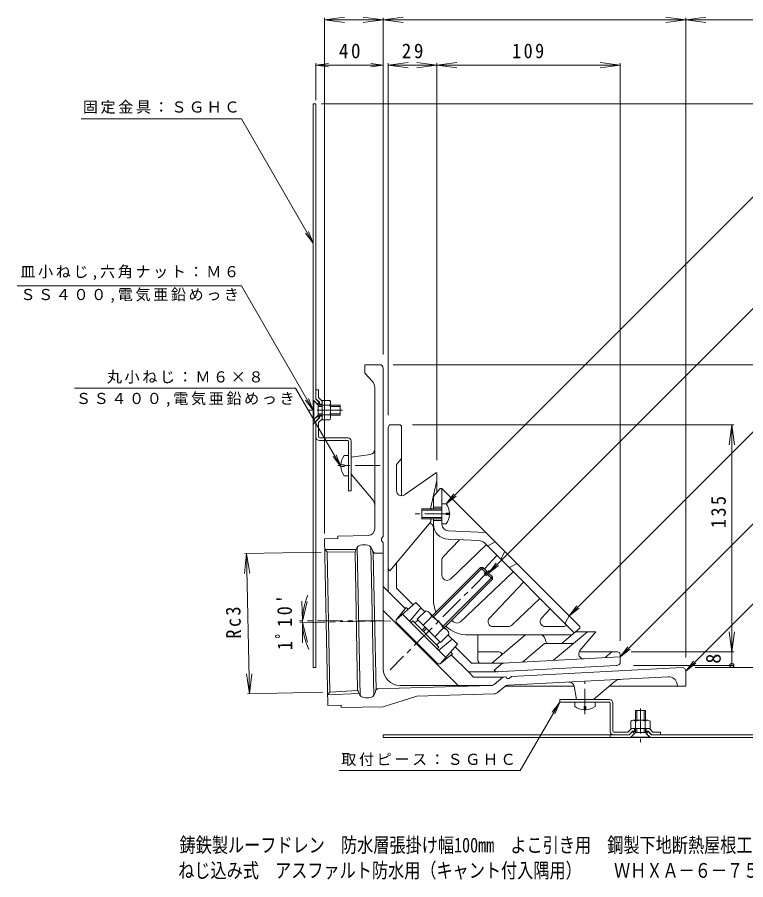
# Model space of a CAD drawing. Units: millimetres, scale not verified. Extents: x -356 to 316, y -412 to 404.
# Drawn here: x -356 to 77, y -412 to 101 of the extents above; entities that cross this region are included whole.
import ezdxf
from ezdxf.enums import TextEntityAlignment as Align

# ---------------------------------------------------------------- set-up
doc = ezdxf.new("R2010")
doc.units = ezdxf.units.MM
doc.header["$LTSCALE"] = 3
doc.header["$PDMODE"] = 32
doc.header["$PDSIZE"] = 2.4
doc.linetypes.add('CHAIN1', pattern=[8, 5, -1, 1, -1])
for name, color, linetype, lineweight in [('0-0_通り芯', 4, 'Continuous', 9), ('0-1_躯体', 6, 'Continuous', 9), ('0-2_仕上', 3, 'Continuous', 9), ('0-4_その他', 7, 'Continuous', 9), ('0-5_寸法', 7, 'Continuous', 9), ('0-8', 2, 'Continuous', 9), ('0-A', 2, 'Continuous', 9)]:
    doc.layers.add(name, color=color, linetype=linetype, lineweight=lineweight)
doc.layers.add('F-4_F-4ﾚｲﾔ', color=2, linetype='Continuous')
doc.styles.add('ＭＳ ゴシック', font='')
doc.styles.get('ＭＳ ゴシック').set_extended_font_data('MS Gothic')

msp = doc.modelspace()

# ---------------------------------------------------------------- linework, layer by layer
at = {"layer": '0-0_通り芯'}
for p, q in [((-149.225, -106.006), (-149.225, -111.006)), ((-140.225, -106.006), (-149.225, -106.006)), ((-144.568, -116), (-149.225, -111.006)), ((-138.225, -108.006), (-138.225, -207.701)), ((-143.225, -119.41), (-143.225, -203.475)), ((-145.801, -159.374), (-157.225, -161.006)), ((-144.395, -186.297), (-157.225, -171.006)), ((-165.196, -209.342), (-173.194, -209.505)), ((-173.194, -209.505), (-171.179, -308.485)), ((-147.143, -207.474), (-165.227, -207.843)), ((-165.227, -207.843), (-165.196, -209.342)), ((-139.225, -209.256), (-138.225, -208.065)), ((-151.869, -302.716), (-153.666, -214.483)), ((-148.694, -213.007), (-150.678, -213.048)), ((-143.871, -302.558), (-145.668, -214.299)), ((-138.225, -212.171), (-138.225, -286.659)), ((-173.066, -215.802), (-154.456, -215.873)), ((-171.557, -217.286), (-154.884, -217.35)), ((-154.884, -217.35), (-153.425, -299.611)), ((-154.685, -216.865), (-154.464, -216.026)), ((-144.092, -218.053), (-144.797, -215.808)), ((-144.092, -218.053), (-138.225, -218.053)), ((-144.092, -218.053), (-142.429, -299.324)), ((-138.225, -237.923), (-135.304, -240.844)), ((-138.287, -252.003), (-93.694, -296.596)), ((-62.007, -291.393), (39.67, -286.064)), ((-87.574, -288.574), (-84.49, -291.659)), ((-67.077, -291.659), (-84.49, -291.659)), ((-67.077, -291.659), (-72.236, -295.988)), ((-67.077, -291.659), (-65.329, -291.567)), ((31.349, -291.507), (-64.142, -296.512)), ((-63.28, -292.461), (-62.007, -291.393)), ((41.775, -288.062), (41.775, -297.006)), ((-74.079, -296.688), (-142.442, -298.648)), ((-128.225, -296.658), (-73.036, -296.658)), ((-70.355, -300.936), (-65.914, -297.209)), ((-65.672, -297.006), (-24.744, -297.006)), ((-63.28, -292.461), (-64.278, -292.513)), ((-24.736, -297.046), (-23.225, -305.006)), ((-0.316, -294.175), (-13.225, -305.006)), ((-3.69, -297.006), (41.775, -297.006)), ((36.537, -295.641), (36.775, -297.006)), ((-152.862, -301.366), (-171.307, -302.189)), ((-169.86, -300.631), (-153.425, -299.611)), ((-152.984, -300.377), (-152.729, -301.206)), ((-142.442, -298.648), (-143.07, -301.015)), ((-72.197, -301.637), (-118.225, -302.956)), ((-146.855, -303.988), (-148.825, -304.029)), ((-138.225, -309.314), (-118.225, -302.956)), ((-163.18, -308.322), (-171.179, -308.485))]:
    msp.add_line(p, q, dxfattribs=at)
at = {"layer": '0-0_通り芯', "linetype": 'CHAIN1'}
for p, q in [((-139.985, -166.006), (-165.143, -166.006)), ((-75.181, -228.379), (-134.065, -287.263)), ((-138.225, -258.303), (-188.01, -258.303)), ((-187.866, -259.314), (-133.733, -258.212)), ((-18.225, -313.707), (-18.225, -294.105))]:
    msp.add_line(p, q, dxfattribs=at)
at = {"layer": '0-0_通り芯'}
for points in [[(-139.225, -209.256), (-139.225, -210.756), (-138.225, -211.757)], [(-173.066, -215.802), (-171.557, -217.286), (-169.86, -300.631), (-171.307, -302.189)], [(-163.18, -308.322), (-163.15, -309.822), (-138.225, -309.314)]]:
    msp.add_lwpolyline(points, dxfattribs=at)
for centre, radius, start, end in [((-140.225, -108.006), 2, 0, 90), ((-148.225, -119.41), 5, 0, 42.99947), ((-146.225, -156.405), 3, 278.13017, 0), ((-148.225, -189.511), 5, 0, 39.99959), ((-147.225, -203.475), 4, 271.16684, 0), ((-138.225, -209.62), 1, 140.0047, 180), ((-139.225, -207.701), 1, 320.0047, 0), ((-150.596, -217.047), 4, 91.16684, 165.22203), ((-148.613, -217.006), 4, 17.43866, 91.16684), ((-138.225, -210.342), 1, 180, 224.99397), ((-139.225, -212.171), 1, 0, 44.99397), ((-156.619, -216.355), 2, 330.17166, 345.22186), ((-142.623, -216.053), 2, 197.43845, 270), ((-128.225, -286.659), 10, 180, 270), ((39.775, -288.062), 2, 0, 93.0006), ((-65.917, -294.602), 3, 93.00011, 130.00003), ((-65.303, -292.066), 0.5, 3.01041, 92.99921), ((-64.305, -292.014), 0.5, 183.0107, 272.99905), ((31.611, -296.5), 5, 9.89729, 92.99974), ((-74.165, -293.69), 3, 271.64107, 309.9993), ((-63.985, -299.507), 3, 92.99918, 130.00003), ((-27.684, -297.605), 3, 10.75067, 92.99919), ((2.898, -298.005), 5, 93.00031, 130.00017), ((-154.896, -300.965), 2, 17.1116, 42.63365), ((-148.906, -300.029), 4, 197.1116, 271.16612), ((-146.937, -299.989), 4, 271.16684, 345.14388), ((-140.892, -300.604), 2, 91.64174, 165.14594), ((-72.283, -298.638), 3, 271.64201, 310.00018)]:
    msp.add_arc(centre, radius, start, end, dxfattribs=at)
at = {"layer": '0-1_躯体'}
for p, q in [((-134.602, -142.051), (-134.304, -141.696)), ((-128.804, -141.696), (-134.304, -141.696)), ((-127.304, -143.196), (-127.304, -183.869)), ((-135.304, -240.844), (-135.304, -143.98)), ((-127.304, -161.696), (-130.304, -165.271)), ((-130.304, -180.869), (-130.304, -165.271)), ((-125.583, -183.326), (-107.091, -170.377)), ((-106.304, -170.787), (-106.304, -182.027)), ((-106.304, -174.826), (-109.804, -190.608)), ((-109.804, -190.608), (-109.804, -192.513)), ((-109.804, -199.326), (-134.304, -228.524)), ((-109.804, -196.773), (-109.804, -199.326)), ((-130.304, -238.773), (-130.304, -223.757)), ((-134.602, -228.169), (-134.304, -228.524)), ((-135.304, -240.844), (-125.153, -250.995)), ((-130.304, -238.773), (-120.369, -248.708)), ((-118.863, -247.385), (-130.531, -257.638)), ((-124.52, -250.214), (-130.528, -257.636)), ((-124.52, -250.214), (-123.38, -251.354)), ((-115.807, -250.442), (-122.525, -258.573)), ((-118.863, -247.385), (-113.419, -252.83)), ((-126.767, -254.331), (-101.06, -280.038)), ((-130.531, -257.638), (-130.531, -259.053)), ((-130.531, -259.053), (-105.782, -283.801)), ((-16.803, -264.696), (-37.028, -281.666)), ((-11.804, -264.696), (-23.75, -264.696)), ((-21.195, -275.888), (-11.804, -264.696)), ((-97.171, -269.078), (-105.303, -275.795)), ((-81.864, -281.853), (-81.864, -266.696)), ((-53.624, -266.643), (-73.538, -283.353)), ((-96.943, -277.791), (-98.084, -276.65)), ((-95.438, -273.64), (-85.777, -283.3)), ((-69.272, -276.696), (-81.864, -276.696)), ((-42.303, -271.696), (-55.461, -282.737)), ((-25.146, -271.696), (-42.303, -271.696)), ((1.197, -276.696), (-21.68, -276.696)), ((-2.304, -276.696), (-6.441, -280.168)), ((-96.943, -277.791), (-104.366, -283.799)), ((-97.725, -278.423), (-87.574, -288.574)), ((-67.772, -278.196), (-67.772, -278.515)), ((2.697, -279.689), (-67.212, -283.353)), ((2.697, -278.196), (2.697, -283.695)), ((-104.368, -283.801), (-105.782, -283.801)), ((-66.212, -283.3), (-85.777, -283.3)), ((0.421, -284.815), (-71.303, -288.574)), ((2.192, -284.117), (2.697, -283.695)), ((-87.574, -288.574), (-71.303, -288.574))]:
    msp.add_line(p, q, dxfattribs=at)
for points in [[(-99.559, -266.689), (-94.115, -272.134), (-104.368, -283.801)], [(-72.085, -287.808), (-72.303, -287.625), (-67.212, -283.353)]]:
    msp.add_lwpolyline(points, dxfattribs=at)
for centre, radius, start, end in [((-132.304, -143.98), 3, 139.99997, 180), ((-128.804, -143.196), 1.5, 0, 90), ((-106.804, -170.787), 0.5, 0, 125.00484), ((-127.304, -180.869), 3, 180, 305.00163), ((-132.304, -226.24), 3, 180, 220.00003), ((-12.876, -265.196), 0.5, 319.99725, 90), ((-25.874, -269.696), 2, 270, 309.99994), ((-69.272, -278.196), 1.5, 0, 90), ((-18.897, -277.817), 3, 139.9996, 273.00014), ((1.197, -278.196), 1.5, 0, 90), ((-80.364, -281.853), 1.5, 180, 270), ((0.264, -281.82), 3, 272.99916, 310.00003), ((-70.157, -285.51), 3, 229.99997, 273.00018)]:
    msp.add_arc(centre, radius, start, end, dxfattribs=at)
at = {"layer": '0-2_仕上'}
for p, q in [((-108.474, -184.614), (-104.303, -179.643)), ((-104.303, -179.643), (-103.304, -179.643)), ((-103.304, -200.794), (-103.304, -179.643)), ((-103.304, -179.643), (-21.304, -261.644)), ((-108.304, -184.956), (-108.304, -191.643)), ((-108.303, -190.643), (-103.304, -190.643)), ((-108.304, -245.643), (-108.304, -197.643)), ((-108.303, -198.644), (-103.304, -198.644)), ((-77.304, -205.643), (-99.457, -204.791)), ((-102.48, -220.139), (-92.903, -210.047)), ((-81.412, -210.489), (-99.649, -209.787)), ((-98.238, -233.383), (-76.892, -213.126)), ((-78.068, -211.95), (-24.605, -265.413)), ((-75.26, -213.246), (-71.647, -211.3)), ((-71.791, -211.378), (-71.68, -211.267)), ((-70.696, -219.322), (-78.019, -227.419)), ((-67.785, -220.721), (-65.839, -217.108)), ((-103.304, -231.208), (-103.304, -222.204)), ((-63.364, -226.654), (-58.768, -224.179)), ((-60.982, -229.036), (-92.287, -258.743)), ((-75.044, -256.579), (-54.786, -235.232)), ((-61.799, -260.82), (-45.072, -244.947)), ((-44.036, -256.578), (-38.876, -251.142)), ((-29.613, -258.893), (-27.668, -255.28)), ((-72.868, -261.643), (-63.864, -261.643)), ((-41.86, -261.643), (-31.189, -261.644)), ((-31.611, -271.293), (-21.304, -262.643)), ((-21.304, -261.644), (-21.304, -262.643)), ((-87.304, -266.643), (-26.071, -266.643)), ((-41.545, -270.438), (-41.821, -269.055)), ((-32.576, -271.644), (-40.074, -271.644))]:
    msp.add_line(p, q, dxfattribs=at)
for centre, radius, start, end in [((-106.804, -184.956), 1.5, 140.00024, 179.99966), ((-111.304, -203.103), 3, 0, 75.22633), ((-99.304, -200.794), 9, 179.99989, 267.79736), ((-99.304, -200.794), 4, 180, 267.79758), ((-81.604, -215.485), 5, 44.99969, 87.79678), ((-75.972, -211.925), 1.5, 225.00101, 298.30215), ((-100.304, -222.204), 3, 136.50002, 179.99966), ((-66.464, -221.433), 1.5, 151.6993, 224.99966), ((-63.093, -224.804), 1.5, 224.99899, 298.30003), ((-100.304, -231.208), 3, 180.00034, 313.49998), ((-87.303, -245.643), 21, 179.99986, 200.71898), ((-87.303, -245.643), 21, 228.72569, 269.9998), ((-87.303, -245.643), 16, 229.89227, 237.17024), ((-94.352, -256.567), 3, 237.17038, 313.49998), ((-72.868, -258.643), 3, 136.50002, 269.99966), ((-63.864, -258.643), 3, 270.00034, 313.49998), ((-41.86, -258.643), 3, 136.50037, 269.99966), ((-31.189, -258.643), 3, 269.9995, 312.49084), ((-28.293, -259.604), 1.5, 151.6993, 224.99966), ((-44.763, -269.644), 3, 11.30984, 90), ((-40.074, -270.144), 1.5, 191.31015, 269.99966), ((-32.576, -270.144), 1.5, 269.99966, 310.00087)]:
    msp.add_arc(centre, radius, start, end, dxfattribs=at)
at = {"layer": '0-4_その他'}
for p, q in [((-173.194, 98.939), (-161.297, 100.505)), ((-173.194, -206.248), (-173.194, 100.139)), ((-173.194, 98.939), (196.775, 98.939)), ((-173.194, 98.939), (-161.297, 97.373)), ((-126.328, 97.373), (-150.122, 100.505)), ((-126.328, 100.505), (-150.122, 97.373)), ((-138.225, -100.006), (-138.225, 100.139)), ((53.672, 97.373), (29.878, 100.505)), ((53.672, 100.505), (29.878, 97.373)), ((41.775, -280.061), (41.775, 100.139)), ((-178.225, 51.219), (-178.225, 73.189)), ((-138.225, 71.989), (-178.225, 71.989)), ((-135.304, 71.989), (-123.406, 73.555)), ((-135.304, -135.98), (-135.304, 73.189)), ((-135.304, 71.989), (2.696, 71.989)), ((-135.304, 71.989), (-123.406, 70.422)), ((-94.406, 70.422), (-118.201, 73.555)), ((-94.406, 73.555), (-118.201, 70.422)), ((-106.304, -162.787), (-106.304, 73.189)), ((2.696, 71.989), (-9.201, 73.555)), ((2.696, 71.989), (-9.201, 70.422)), ((2.696, -270.196), (2.696, 73.189)), ((-174.845, 48.994), (110.896, 48.994)), ((-132.225, -106.006), (110.896, -106.006)), ((-120.804, -141.696), (70.332, -141.696)), ((69.132, -141.696), (67.566, -153.593)), ((69.132, -284.696), (69.132, -141.696)), ((69.132, -141.696), (70.699, -153.593)), ((-219.432, -218.261), (-220.756, -230.188)), ((-175.126, -217.359), (-220.632, -218.285)), ((-219.432, -218.261), (-217.735, -301.606)), ((-219.432, -218.261), (-217.624, -230.124)), ((-186.246, -258.495), (-186.56, -246.499)), ((-186.246, -258.495), (-183.445, -246.826)), ((-186.238, -259.281), (-186.308, -271.281)), ((-186.238, -259.281), (-183.2, -270.89)), ((69.132, -276.696), (67.566, -264.799)), ((69.132, -276.696), (70.699, -264.799)), ((9.197, -276.696), (70.332, -276.696)), ((10.696, -284.696), (70.332, -284.696)), ((47.306, -286.006), (110.896, -286.006)), ((-217.735, -301.606), (-219.543, -289.743)), ((-217.735, -301.606), (-216.411, -289.679)), ((-174.075, -300.717), (-218.935, -301.63))]:
    msp.add_line(p, q, dxfattribs=at)
msp.add_arc((-147.616, -258.495), 38.63, 156.3062, 205.64461, dxfattribs=at)
msp.add_point((69.132, -284.696), dxfattribs=at)
at = {"layer": '0-5_寸法'}
for p, q in [((-178.225, 71.989), (-170.789, 72.968)), ((-178.225, 71.989), (-170.789, 71.01)), ((-138.225, 71.989), (-145.661, 72.968)), ((-138.225, 71.989), (-145.661, 71.01)), ((-100.703, -188.643), (139.27, 51.33)), ((-317.849, 40.092), (-222.423, 40.092)), ((-179.825, -33.69), (-222.423, 40.092)), ((-179.825, -33.69), (-184.391, -27.74)), ((-179.825, -33.69), (-182.695, -26.761)), ((-75.589, -229.848), (125.94, -28.319)), ((-222.423, -59.225), (-355.87, -59.225)), ((-179.825, -133.007), (-222.423, -59.225)), ((-27.668, -255.28), (130.273, -97.339)), ((-190.293, -119.929), (-321.894, -119.929)), ((-163.414, -166.486), (-190.293, -119.929)), ((-179.825, -133.007), (-184.391, -127.057)), ((-179.825, -133.007), (-182.695, -126.078)), ((2.697, -279.689), (145.901, -136.485)), ((-163.414, -166.486), (-167.98, -160.536)), ((-163.414, -166.486), (-166.284, -159.557)), ((-100.703, -188.643), (-96.138, -182.693)), ((-100.703, -188.643), (-94.753, -184.078)), ((41.775, -288.062), (128.931, -200.906)), ((-75.589, -229.848), (-71.023, -223.898)), ((-75.589, -229.848), (-69.639, -225.283)), ((-27.668, -255.28), (-23.102, -249.33)), ((-27.668, -255.28), (-21.718, -250.714)), ((2.697, -279.689), (7.262, -273.739)), ((2.697, -279.689), (8.647, -275.123)), ((41.775, -288.062), (46.341, -282.111)), ((41.775, -288.062), (47.725, -283.496)), ((-33.225, -306.607), (-56.676, -347.225)), ((-33.225, -306.607), (-37.791, -312.557)), ((-33.225, -306.607), (-36.095, -313.536)), ((-164.476, -347.225), (-56.676, -347.225))]:
    msp.add_line(p, q, dxfattribs=at)
at = {"layer": '0-8'}
for p, q in [((-179.825, 48.994), (-179.825, -286.006)), ((-178.225, 48.994), (-179.825, 48.994)), ((-178.225, 48.994), (-178.225, -126.394)), ((-176.625, -121.007), (-178.225, -121.007)), ((-176.625, -125.594), (-176.625, -121.007)), ((-177.375, -129.507), (-179.825, -127.057)), ((-178.225, -126.257), (-176.125, -128.357)), ((-176.244, -128.375), (-178.225, -126.394)), ((-176.625, -125.594), (-174.525, -127.694)), ((-177.375, -129.507), (-176.244, -128.375)), ((-176.244, -128.375), (-176.244, -130.007)), ((-176.125, -130.007), (-176.125, -128.357)), ((-174.525, -129.507), (-176.125, -129.507)), ((-177.375, -136.507), (-179.825, -138.957)), ((-179.825, -141.357), (-176.125, -137.657)), ((-176.244, -136.007), (-176.244, -137.638)), ((-176.125, -137.657), (-176.125, -136.007)), ((-174.525, -136.507), (-176.125, -136.507)), ((-178.225, -139.619), (-178.225, -286.006)), ((-176.625, -148.907), (-176.625, -140.419)), ((-176.125, -149.407), (-159.325, -149.407)), ((-159.325, -151.007), (-176.125, -151.007)), ((-158.825, -151.507), (-158.825, -181.007)), ((-157.225, -151.507), (-157.225, -181.007)), ((-158.825, -181.007), (-157.225, -181.007)), ((-178.225, -286.006), (-179.825, -286.006)), ((-3.725, -305.006), (-33.225, -305.006)), ((-33.225, -306.607), (-33.225, -305.006)), ((-3.725, -306.607), (-33.225, -306.607)), ((-3.225, -307.106), (-3.225, -323.906)), ((-1.625, -323.906), (-1.625, -307.106)), ((11.275, -322.306), (11.275, -323.906)), ((18.275, -322.306), (18.275, -323.906)), ((22.188, -324.406), (20.088, -322.306)), ((-138.225, -326.006), (8.163, -326.006)), ((-3.225, -326.006), (-3.225, -327.606)), ((-1.125, -324.406), (7.362, -324.406)), ((8.025, -326.006), (10.125, -323.906)), ((10.144, -324.025), (8.163, -326.006)), ((11.275, -325.156), (8.825, -327.606)), ((10.125, -323.906), (11.775, -323.906)), ((11.275, -325.156), (10.144, -324.025)), ((11.775, -324.025), (10.144, -324.025)), ((17.775, -323.906), (19.425, -323.906)), ((19.406, -324.025), (17.775, -324.025)), ((18.275, -325.156), (20.725, -327.606)), ((21.525, -326.006), (19.425, -323.906)), ((20.725, -327.606), (196.775, -327.606)), ((21.388, -326.006), (196.775, -326.006)), ((22.188, -324.406), (26.775, -324.406)), ((26.775, -324.406), (26.775, -326.006))]:
    msp.add_line(p, q, dxfattribs=at)
at = {"layer": '0-8', "linetype": 'CHAIN1'}
for p, q in [((-162.496, -133.007), (-182.625, -133.007)), ((14.775, -310.278), (14.775, -330.406))]:
    msp.add_line(p, q, dxfattribs=at)
at = {"layer": '0-8'}
for points in [[(-176.625, -140.419), (-174.525, -138.319), (-174.525, -127.694)], [(-177.375, -136.507), (-176.244, -137.638), (-178.225, -139.619)], [(7.362, -324.406), (9.463, -322.306), (20.088, -322.306)], [(-138.225, -326.006), (-138.225, -327.606), (8.825, -327.606)], [(18.275, -325.156), (19.406, -324.025), (21.388, -326.006)]]:
    msp.add_lwpolyline(points, dxfattribs=at)
for centre, radius, start, end in [((-176.125, -148.907), 2.1, 180, 270), ((-176.125, -148.907), 0.5, 180, 270), ((-159.325, -151.507), 2.1, 0, 90), ((-159.325, -151.507), 0.5, 0, 90), ((-3.725, -307.106), 2.1, 0, 90), ((-3.725, -307.106), 0.5, 0, 90), ((-1.125, -323.906), 2.1, 180, 270), ((-1.125, -323.906), 0.5, 180, 270)]:
    msp.add_arc(centre, radius, start, end, dxfattribs=at)
at = {"layer": '0-A'}
for p, q in [((-179.825, -127.357), (-179.825, -138.657)), ((-170.016, -127.257), (-174.525, -127.257)), ((-176.875, -136.007), (-176.875, -130.007)), ((-176.875, -130.877), (-174.525, -130.877)), ((-170.016, -130.143), (-174.525, -130.143)), ((-169.525, -137.313), (-169.525, -128.7)), ((-169.525, -130.007), (-163.825, -130.007)), ((-169.525, -130.877), (-163.825, -130.877)), ((-163.825, -130.007), (-163.825, -136.007)), ((-176.875, -135.137), (-174.525, -135.137)), ((-170.016, -135.87), (-174.525, -135.87)), ((-169.525, -135.137), (-163.825, -135.137)), ((-169.525, -136.007), (-163.825, -136.007)), ((-179.825, -138.657), (-179.525, -138.657)), ((-170.016, -138.757), (-174.525, -138.757)), ((-161.425, -160.006), (-158.825, -160.006)), ((-163.414, -165.528), (-161.425, -165.528)), ((-163.414, -166.486), (-161.425, -166.486)), ((-161.425, -166.486), (-161.425, -165.528)), ((-161.425, -172.007), (-158.825, -172.007)), ((-100.703, -188.643), (-103.304, -188.643)), ((-115.303, -191.643), (-115.303, -197.643)), ((-103.304, -191.643), (-115.303, -191.643)), ((-103.304, -192.513), (-115.303, -192.513)), ((-100.703, -195.122), (-100.703, -194.164)), ((-98.715, -194.164), (-100.703, -194.164)), ((-103.304, -196.773), (-115.303, -196.773)), ((-103.304, -197.643), (-115.303, -197.643)), ((-98.715, -195.122), (-100.703, -195.122)), ((-100.703, -200.643), (-103.304, -200.643)), ((-108.93, -255.056), (-80.362, -226.49)), ((-108.223, -255.764), (-78.948, -226.49)), ((-80.362, -226.49), (-78.948, -226.49)), ((-77.357, -229.495), (-80.362, -226.49)), ((-76.65, -228.788), (-78.948, -226.49)), ((-78.064, -230.202), (-76.65, -228.788)), ((-77.003, -231.263), (-78.064, -230.202)), ((-77.003, -231.263), (-75.589, -229.848)), ((-73.291, -233.561), (-76.296, -230.556)), ((-73.291, -232.147), (-75.589, -229.848)), ((-102.565, -261.421), (-73.291, -232.147)), ((-101.858, -262.128), (-73.291, -233.561)), ((-73.291, -232.147), (-73.291, -233.561)), ((-112.956, -252.295), (-117.98, -257.319)), ((-109.486, -255.765), (-114.51, -260.789)), ((-110.589, -253.398), (-100.199, -263.787)), ((-121.728, -259.37), (-120.597, -258.239)), ((-105.04, -273.795), (-120.597, -258.239)), ((-119.324, -259.512), (-117.556, -257.743)), ((-104.121, -271.179), (-117.98, -257.319)), ((-114.993, -263.843), (-113.225, -262.075)), ((-114.286, -264.55), (-112.518, -262.782)), ((-102.567, -262.684), (-107.591, -267.708)), ((-99.097, -266.154), (-104.121, -271.179)), ((-122.082, -268.209), (-121.728, -267.855)), ((-121.375, -268.916), (-121.021, -268.562)), ((-106.313, -272.522), (-104.545, -270.754)), ((-115.718, -274.573), (-115.364, -274.219)), ((-115.011, -275.28), (-114.657, -274.926)), ((-106.172, -274.926), (-105.04, -273.795)), ((-24.225, -309.207), (-24.225, -306.607)), ((-12.225, -309.207), (-12.225, -306.607)), ((-18.704, -309.207), (-17.746, -309.207)), ((-18.704, -311.195), (-18.704, -309.207)), ((-17.746, -311.195), (-17.746, -309.207)), ((17.775, -311.606), (11.775, -311.606)), ((11.775, -317.306), (11.775, -311.606)), ((12.645, -317.306), (12.645, -311.606)), ((16.905, -317.306), (16.905, -311.606)), ((17.775, -317.306), (17.775, -311.606)), ((9.025, -317.797), (9.025, -322.306)), ((10.469, -317.306), (19.082, -317.306)), ((11.912, -317.797), (11.912, -322.306)), ((17.638, -317.797), (17.638, -322.306)), ((20.525, -317.797), (20.525, -322.306)), ((12.645, -324.656), (12.645, -322.306)), ((16.905, -324.656), (16.905, -322.306)), ((9.125, -327.606), (9.125, -327.306)), ((20.425, -327.606), (9.125, -327.606)), ((11.775, -324.656), (17.775, -324.656))]:
    msp.add_line(p, q, dxfattribs=at)
at = {"layer": '0-A', "linetype": 'CHAIN1'}
msp.add_line((-98.446, -194.643), (-119.135, -194.643), dxfattribs=at)
at = {"layer": '0-A'}
for points in [[(-179.825, -127.357), (-179.525, -127.357), (-179.525, -138.657)], [(-174.525, -130.007), (-176.875, -130.007), (-179.525, -127.357)], [(-174.525, -136.007), (-176.875, -136.007), (-179.525, -138.657)], [(11.775, -322.306), (11.775, -324.656), (9.125, -327.306)], [(17.775, -322.306), (17.775, -324.656), (20.425, -327.306)], [(20.425, -327.606), (20.425, -327.306), (9.125, -327.306)]]:
    msp.add_lwpolyline(points, dxfattribs=at)
for centre, radius, start, end in [((-171.893, -128.7), 2.368, 322.44278, 37.55722), ((-178.123, -133.007), 8.598, 340.548, 19.452), ((-171.893, -137.313), 2.368, 322.44278, 37.55722), ((-153.425, -166.007), 10, 143.13013, 177.25438), ((-153.425, -166.007), 10, 182.74562, 216.86987), ((-108.703, -194.643), 10, 2.74562, 36.86987), ((-108.703, -194.643), 10, 323.13013, 357.25438), ((-113.283, -256.093), 3.811, 4.92564, 85.07436), ((-115.167, -268.365), 13.822, 24.26926, 65.73074), ((-102.895, -266.482), 3.811, 4.92564, 85.07436), ((-18.225, -301.207), 10, 233.13013, 267.25438), ((-18.225, -301.207), 10, 272.74562, 306.86987), ((10.469, -319.674), 2.368, 52.44278, 127.55722), ((14.775, -325.904), 8.598, 70.548, 109.452), ((19.082, -319.674), 2.368, 52.44278, 127.55722)]:
    msp.add_arc(centre, radius, start, end, dxfattribs=at)

# ---------------------------------------------------------------- texts
at = {"layer": '0-4_その他', "color": 2, "style": 'ＭＳ ゴシック'}
msp.add_text('8', height=8.798, rotation=90, dxfattribs=at).set_placement((65.132, -283.696), align=Align.BOTTOM_LEFT)
at = {"layer": '0-4_その他', "color": 2, "char_height": 8.798, "attachment_point": 7, "style": 'ＭＳ ゴシック'}
for s, insert in [('\\T1.27;\\W0.95;40', (-164.6, 75.989)), ('\\T1.27;\\W0.95;29', (-127.179, 75.989)), ('\\T1.27;\\W0.9;109', (-61.554, 75.989))]:
    msp.add_mtext(s, dxfattribs=dict(at, insert=insert))
for s, insert, rotation in [('\\T1.27;\\W0.9;135', (65.66, -203.119), 90), ("\\T1.28;\\W0.9;1ﾟ10'", (-192.147, -275.591), 90.584), ('\\T1.27;\\W0.9;Rc3', (-222.621, -268.71), 91.167)]:
    msp.add_mtext(s, dxfattribs=dict(at, insert=insert, rotation=rotation))
at = {"layer": '0-5_寸法', "char_height": 6.598, "attachment_point": 7, "style": 'ＭＳ ゴシック'}
for s, insert in [('\\T1.17;固定金具：ＳＧＨＣ', (-316.865, 43.088)), ('\\T1.17;皿小ねじ,六角ナット：Ｍ６', (-354.022, -55.696)), ('\\T1.17;ＳＳ４００,電気亜鉛めっき', (-354.022, -69.297)), ('\\T1.17;丸小ねじ：Ｍ６×８', (-302.594, -117.274)), ('\\T1.17;ＳＳ４００,電気亜鉛めっき', (-320.969, -131.072)), ('\\T1.17;取付ピース：ＳＧＨＣ', (-163.183, -344.594))]:
    msp.add_mtext(s, dxfattribs=dict(at, insert=insert))
at = {"layer": 'F-4_F-4ﾚｲﾔ', "style": 'ＭＳ ゴシック', "width": 0.8}
for s, p in [('鋳鉄製ルーフドレン\u3000防水層張掛け幅100mm\u3000よこ引き用\u3000鋼製下地断熱屋根工法用', (-259.315, -398.535)), ('ねじ込み式\u3000アスファルト防水用（キャント付入隅用）\u3000\u3000ＷＨＸＡ－６－７５－４０', (-260.13, -413.613))]:
    msp.add_text(s, height=8.798, dxfattribs=at).set_placement(p, align=Align.BOTTOM_LEFT)

doc.saveas('drawing.dxf')
